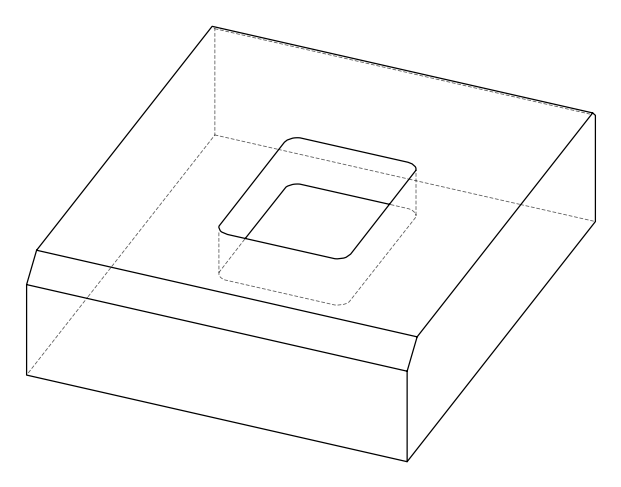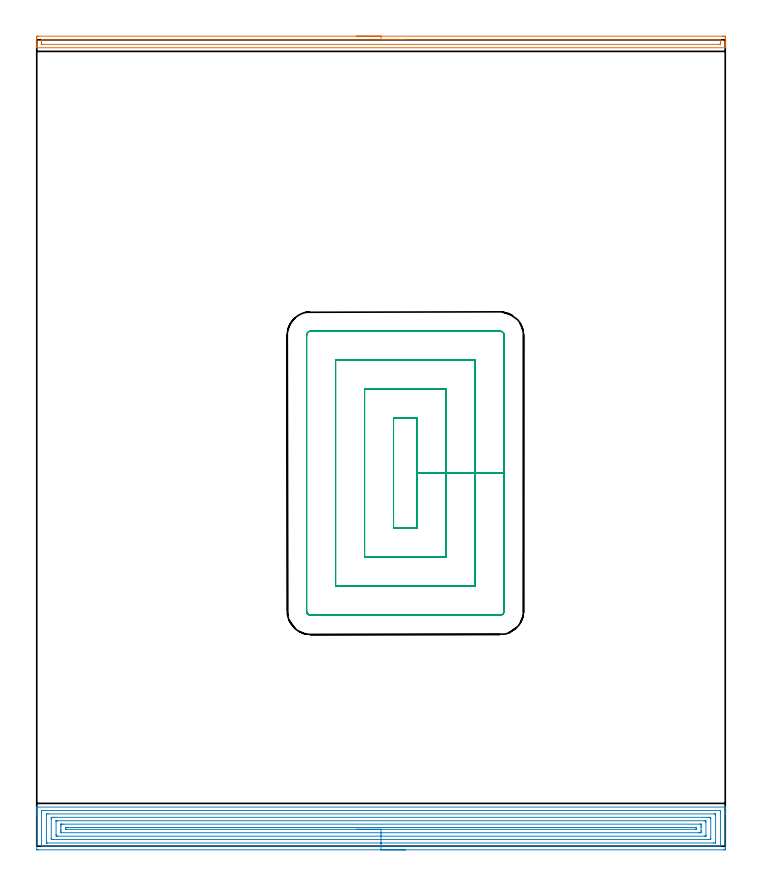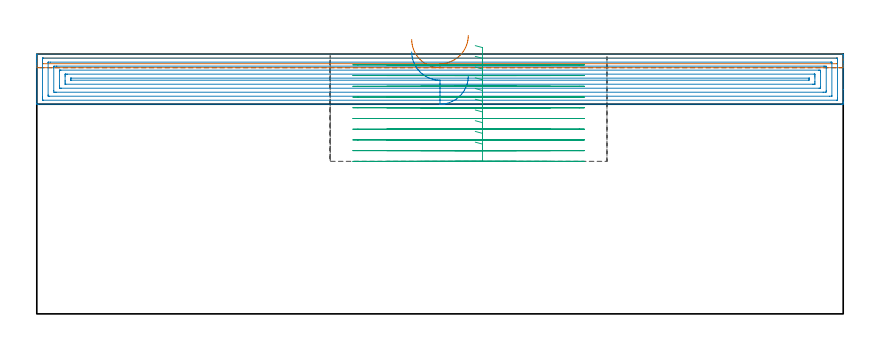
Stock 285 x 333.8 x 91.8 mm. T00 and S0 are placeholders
(PLAN: 3 operations, 1 tool changes, 43.1 min)
(1 AREA_MILL | FG_CHAMFER_SURFACE | UGT0205_001 | 4.74 min | 3288 mm3)
(2 AREA_MILL_1 | FG_CHAMFER_SURFACE_1 | UGT0205_001 | 16.19 min | 44646 mm3)
(3 MILL_RECTANGULAR_POCKET | POCKET_RECTANGULAR_STRAIGHT | NXT0201_012 | Follow Part, ap 4, ae 75% | 22.16 min | 492178 mm3)
(TOOL UGT0205_001 | Chamfer Mill 20 x 3 x 45 deg. | D20 FL50 Z2)
(TOOL NXT0201_012 | ENDMILL 16mm [2P460-1600-NA 1630] | D16 FL38 Z6)
(OP 1 AREA_MILL)
G17 G21 G94 G90
T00 M6
G54
G17 G0 G90 X132.5 Y335.3 S1061 M3
G43 Z101.8 H0
Z97.
G94 G1 X132.538 Z96.128 F250.
X132.652 Z95.264
X132.841 Z94.412
X133.103 Z93.58
X133.437 Z92.774
X133.84 Z92.
X134.309 Z91.264
X134.84 Z90.572
X135.429 Z89.929
X136.072 Z89.34
X136.764 Z88.809
X137.5 Z88.34
X138.274 Z87.937
X139.08 Z87.603
X139.912 Z87.341
X140.764 Z87.152
X141.628 Z87.038
X142.5 Z87.
X283.782
X284.395 Y335.297 Z87.003
X284.993 Y335.291 Z87.005
X284.996 Y335.288 Z87.008
X285. Y334.686 Z87.609
Y334.399 Z87.897
Y333.793 Z88.501
Y333.218 Z89.079
Y332.9 Z89.396
Y332.325 Z89.972
Y332.007 Z90.288
Y331.371 Z90.928
Y330.937 Z91.362
Y330.559 Z91.732
X284.99 Y330.503 Z91.788
X284.841 Y330.5 Z91.8
X0.159
X0.008 Y330.503 Z91.788
X0.007 Y330.508 Z91.783
X0.004 Y330.558 Z91.733
X0. Y330.937 Z91.362
Y331.371 Z90.928
Y332.007 Z90.288
Y333.218 Z89.079
Y333.793 Z88.501
Y334.399 Z87.897
X0.001 Y334.686 Z87.609
X0.004 Y335.288 Z87.008
X0.007 Y335.291 Z87.005
X0.605 Y335.3 Z87.
X142.5
Y333.886 Z88.414
X282.61 Y333.885 Z88.415
X282.703 Y333.884 Z88.416
X282.887 Y333.88 Z88.42
X282.991 Y333.876 Z88.424
X282.994 Y333.848 Z88.452
X282.996 Y333.793 Z88.507
X283. Y333.403 Z88.897
Y332.9 Z89.4
Y332.51 Z89.79
X282.997 Y332.007 Z90.293
X282.994 Y331.959 Z90.341
X282.99 Y331.937 Z90.363
X282.975 Y331.921 Z90.379
X282.795 Y331.917 Z90.383
X282.702 Y331.915 Z90.385
X2.39
X2.297 Y331.916 Z90.384
X2.112 Y331.92 Z90.38
X2.009 Y331.924 Z90.376
X2.006 Y331.952 Z90.348
X2.004 Y332.007 Z90.293
X2.001 Y332.397 Z89.903
X2. Y332.9 Z89.4
Y333.29 Z89.01
X2.003 Y333.793 Z88.507
X2.006 Y333.841 Z88.459
X2.01 Y333.863 Z88.437
X2.025 Y333.879 Z88.421
X2.205 Y333.883 Z88.417
X2.298 Y333.885 Z88.415
X142.5 Y333.886 Z88.414
X143.372 Z88.452
X144.237 Z88.566
X145.088 Z88.755
X145.92 Z89.017
X146.726 Z89.351
X147.5 Z89.754
X148.236 Z90.223
X148.928 Z90.754
X149.571 Z91.343
X150.16 Z91.986
X150.692 Z92.679
X151.16 Z93.414
X151.563 Z94.188
X151.897 Z94.994
X152.159 Z95.826
X152.348 Z96.678
X152.462 Z97.543
X152.5 Z98.414
G0 Z101.8
M5
M2
(OP 2 AREA_MILL_1)
G17 G21 G94 G90
T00 M6
G54
G17 G0 G90 X152.5 Y-1.5 S1061 M3
G43 Z101.8 H0
Z84.1
G94 G1 X152.462 Z83.228 F250.
X152.348 Z82.364
X152.159 Z81.512
X151.897 Z80.68
X151.563 Z79.874
X151.16 Z79.1
X150.692 Z78.364
X150.16 Z77.672
X149.571 Z77.029
X148.928 Z76.44
X148.236 Z75.908
X147.5 Z75.44
X146.726 Z75.037
X145.92 Z74.703
X145.088 Z74.441
X144.236 Z74.252
X143.372 Z74.138
X142.5 Z74.1
X0.605
X0.18 Y-1.496 Z74.102
X0.01 Y-1.492 Z74.106
X0. Y-1.318 Z74.279
Y12.488 Z88.083
Y13.086 Z88.68
Y13.655 Z89.252
Y13.969 Z89.565
Y14.537 Z90.133
Y14.851 Z90.446
Y15.479 Z91.079
Y15.868 Z91.468
X0.006 Y16.191 Z91.782
X0.008 Y16.197 Z91.788
X0.159 Y16.2 Z91.8
X284.841
X284.992 Y16.197 Z91.788
X284.994 Y16.191 Z91.782
X285. Y15.868 Z91.467
Y15.48 Z91.079
Y14.851 Z90.446
Y13.655 Z89.252
Y13.086 Z88.68
Y3.663 Z79.26
Y-0.75 Z74.848
X284.997 Y-1.034 Z74.563
X284.991 Y-1.492 Z74.106
X284.862 Y-1.496 Z74.102
X284.395 Y-1.5 Z74.1
X142.5
Y-0.086 Z75.514
X2.39 Y-0.085 Z75.515
X2.322
X2.017 Y-0.079 Z75.521
X2.01 Y0.02 Z75.62
X2.003 Y0.232 Z75.832
X2.001 Y0.731 Z76.331
X2. Y1.117 Z76.717
Y13.969 Z89.569
X2.002 Y14.353 Z89.953
X2.01 Y14.739 Z90.339
X2.012 Y14.78 Z90.38
X2.03 Y14.781 Z90.381
X2.08 Y14.784 Z90.384
X2.183 Y14.785 Z90.385
X2.39 Y14.786 Z90.386
X282.61 Y14.785 Z90.385
X282.678
X282.983 Y14.779 Z90.379
X282.99 Y14.68 Z90.28
X282.997 Y14.468 Z90.068
X282.999 Y13.969 Z89.569
X283. Y13.583 Z89.183
Y0.731 Z76.331
X282.998 Y0.347 Z75.947
X282.99 Y-0.039 Z75.561
X282.988 Y-0.08 Z75.52
X282.97 Y-0.081 Z75.519
X282.92 Y-0.084 Z75.516
X282.817 Y-0.085 Z75.515
X282.61 Y-0.086 Z75.514
X142.5
Y1.328 Z76.928
X4.463 Y1.329 Z76.929
X4.175 Y1.33 Z76.93
X4.079 Y1.332 Z76.932
X4.012 Y1.335 Z76.935
X4.007 Y1.441 Z77.041
X4.002 Y1.614 Z77.214
X4. Y1.786 Z77.386
X4.001 Y13.258 Z88.858
X4.005 Y13.316 Z88.916
X4.01 Y13.358 Z88.958
X4.033 Y13.364 Z88.964
X4.175 Y13.367 Z88.967
X4.779 Y13.371 Z88.971
X280.537
X280.825 Y13.37 Z88.97
X280.921 Y13.368 Z88.968
X280.988 Y13.365 Z88.965
X280.993 Y13.259 Z88.859
X280.998 Y13.086 Z88.686
X281. Y12.914 Z88.514
X280.999 Y1.442 Z77.042
X280.995 Y1.384 Z76.984
X280.99 Y1.342 Z76.942
X280.967 Y1.335 Z76.935
X280.825 Y1.333 Z76.933
X280.221 Y1.329 Z76.929
X142.5 Y1.328 Z76.928
Y2.743 Z78.343
X6.852
X6.601 Y2.745 Z78.345
X6.115 Y2.75 Z78.35
X6.01 Y2.761 Z78.361
X6. Y3.379 Z78.979
Y11.321 Z86.921
X6.006 Y11.742 Z87.342
X6.01 Y11.946 Z87.546
X6.216 Y11.95 Z87.55
X6.852 Y11.956 Z87.556
X7.102 Y11.957 Z87.557
X278.148 Y11.956 Z87.556
X278.399 Y11.955 Z87.555
X278.885 Y11.95 Z87.55
X278.99 Y11.939 Z87.539
X279. Y11.321 Z86.921
Y3.379 Z78.979
X278.994 Y2.958 Z78.558
X278.99 Y2.754 Z78.354
X278.784 Y2.75 Z78.35
X278.148 Y2.744 Z78.344
X277.898 Y2.743 Z78.343
X142.5
Y4.157 Z79.757
X8.637
X8.531 Y4.159 Z79.759
X8.321 Y4.164 Z79.764
X8.01 Y4.178 Z79.778
X8.007 Y4.261 Z79.861
X8.001 Y4.89 Z80.49
X8. Y10.186 Z85.786
X8.003 Y10.439 Z86.039
X8.007 Y10.517 Z86.117
X8.009 Y10.531 Z86.131
X8.075 Y10.536 Z86.136
X8.215 Y10.54 Z86.14
X8.426 Y10.543 Z86.143
X8.531
X276.363
X276.469 Y10.541 Z86.141
X276.679 Y10.536 Z86.136
X276.99 Y10.522 Z86.122
X276.992 Y10.439 Z86.039
X276.999 Y9.81 Z85.41
X277. Y4.514 Z80.114
X276.997 Y4.261 Z79.861
X276.993 Y4.183 Z79.783
X276.991 Y4.169 Z79.769
X276.925 Y4.164 Z79.764
X276.785 Y4.16 Z79.76
X276.574 Y4.157 Z79.757
X276.469
X142.5
Y5.571 Z81.171
X10.268
X10.146 Y5.573 Z81.173
X10.064 Y5.575 Z81.175
X10.02 Y5.578 Z81.178
X10.01 Y5.586 Z81.186
X10.008 Y5.61 Z81.21
X10.002 Y6.026 Z81.626
X10. Y6.443 Z82.043
Y6.909 Z82.509
Y8.208 Z83.808
X10.001 Y8.674 Z84.274
X10.005 Y9.086 Z84.686
X10.009 Y9.115 Z84.715
X10.023 Y9.122 Z84.722
X10.077 Y9.125 Z84.725
X10.192 Y9.127 Z84.727
X10.422 Y9.128 Z84.728
X10.854 Y9.129 Z84.729
X274.732
X274.854 Y9.127 Z84.727
X274.936 Y9.125 Z84.725
X274.98 Y9.122 Z84.722
X274.99 Y9.114 Z84.714
X274.992 Y9.09 Z84.69
X274.998 Y8.674 Z84.274
X275. Y8.257 Z83.857
Y7.791 Z83.391
Y6.492 Z82.092
X274.999 Y6.026 Z81.626
X274.995 Y5.614 Z81.214
X274.991 Y5.585 Z81.185
X274.977 Y5.578 Z81.178
X274.923 Y5.575 Z81.175
X274.808 Y5.573 Z81.173
X274.578 Y5.571 Z81.171
X274.146
X142.5
Y6.985 Z82.585
X12.128 Y6.986 Z82.586
X12.029 Y6.99 Z82.59
X12.011 Y6.992 Z82.592
X12.006 Y7.003 Z82.603
X12.002 Y7.019 Z82.619
X12.001 Y7.206 Z82.806
X12.01 Y7.639 Z83.239
X12.014 Y7.71 Z83.31
X12.019 Y7.711 Z83.311
X12.042 Y7.713 Z83.313
X12.092 Y7.714 Z83.314
X12.192 Y7.715 Z83.315
X272.872 Y7.714 Z83.314
X272.971 Y7.71 Z83.31
X272.989 Y7.708 Z83.308
X272.994 Y7.697 Z83.297
X272.998 Y7.681 Z83.281
X273. Y7.663 Z83.263
Y7.587 Z83.187
X272.994 Y7.248 Z82.848
X272.99 Y7.146 Z82.746
X272.969 Y6.992 Z82.592
X272.793 Y6.987 Z82.587
X272.716 Y6.986 Z82.586
X142.5 Y6.985 Z82.585
X141.628 Z82.623
X140.764 Z82.737
X139.912 Z82.926
X139.08 Z83.188
X138.274 Z83.522
X137.5 Z83.925
X136.764 Z84.394
X136.072 Z84.925
X135.429 Z85.514
X134.84 Z86.157
X134.308 Z86.85
X133.84 Z87.585
X133.437 Z88.359
X133.103 Z89.165
X132.841 Z89.997
X132.652 Z90.849
X132.538 Z91.714
X132.5 Z92.585
G0 Z101.8
M5
M2
(OP 3 MILL_RECTANGULAR_POCKET)
G17 G21 G94 G90
T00 M6
G54
G17 G0 G90 X154.959 Y131.6 S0 M3
G43 Z101.8 H1
Z94.8
G94 G1 X157.5 Z94.119 F250.
Y154.4 Z88.01
Y177.2 F500.
X147.7
Y131.6
X157.5
Y154.4
X169.5
Y189.2
X135.7
Y119.6
X169.5
Y154.4
X181.5
Y201.2
X123.7
Y107.6
X181.5
Y154.4
X193.5
Y211.4
G3 X191.7 Y213.2 R1.8
G1 X113.5
G3 X111.7 Y211.4 R1.8
G1 Y97.4
G3 X113.5 Y95.6 R1.8
G1 X191.7
G3 X193.5 Y97.4 R1.8
G1 Y154.4
Y155.4
G0 X154.959 Y131.6 Z91.01
G1 X157.5 Z90.329 F250.
Y154.4 Z84.22
Y177.2 F500.
X147.7
Y131.6
X157.5
Y154.4
X169.5
Y189.2
X135.7
Y119.6
X169.5
Y154.4
X181.5
Y201.2
X123.7
Y107.6
X181.5
Y154.4
X193.5
Y211.4
G3 X191.7 Y213.2 R1.8
G1 X113.5
G3 X111.7 Y211.4 R1.8
G1 Y97.4
G3 X113.5 Y95.6 R1.8
G1 X191.7
G3 X193.5 Y97.4 R1.8
G1 Y154.4
Y155.4
G0 X154.959 Y131.6 Z87.22
G1 X157.5 Z86.539 F250.
Y154.4 Z80.43
Y177.2 F500.
X147.7
Y131.6
X157.5
Y154.4
X169.5
Y189.2
X135.7
Y119.6
X169.5
Y154.4
X181.5
Y201.2
X123.7
Y107.6
X181.5
Y154.4
X193.5
Y211.4
G3 X191.7 Y213.2 R1.8
G1 X113.5
G3 X111.7 Y211.4 R1.8
G1 Y97.4
G3 X113.5 Y95.6 R1.8
G1 X191.7
G3 X193.5 Y97.4 R1.8
G1 Y154.4
Y155.4
G0 X154.959 Y131.6 Z83.43
G1 X157.5 Z82.749 F250.
Y154.4 Z76.64
Y177.2 F500.
X147.7
Y131.6
X157.5
Y154.4
X169.5
Y189.2
X135.7
Y119.6
X169.5
Y154.4
X181.5
Y201.2
X123.7
Y107.6
X181.5
Y154.4
X193.5
Y211.4
G3 X191.7 Y213.2 R1.8
G1 X113.5
G3 X111.7 Y211.4 R1.8
G1 Y97.4
G3 X113.5 Y95.6 R1.8
G1 X191.7
G3 X193.5 Y97.4 R1.8
G1 Y154.4
Y155.4
G0 X154.959 Y131.6 Z79.64
G1 X157.5 Z78.959 F250.
Y154.4 Z72.85
Y177.2 F500.
X147.7
Y131.6
X157.5
Y154.4
X169.5
Y189.2
X135.7
Y119.6
X169.5
Y154.4
X181.5
Y201.2
X123.7
Y107.6
X181.5
Y154.4
X193.5
Y211.4
G3 X191.7 Y213.2 R1.8
G1 X113.5
G3 X111.7 Y211.4 R1.8
G1 Y97.4
G3 X113.5 Y95.6 R1.8
G1 X191.7
G3 X193.5 Y97.4 R1.8
G1 Y154.4
Y155.4
G0 X154.959 Y131.6 Z75.85
G1 X157.5 Z75.169 F250.
Y154.4 Z69.06
Y177.2 F500.
X147.7
Y131.6
X157.5
Y154.4
X169.5
Y189.2
X135.7
Y119.6
X169.5
Y154.4
X181.5
Y201.2
X123.7
Y107.6
X181.5
Y154.4
X193.5
Y211.4
G3 X191.7 Y213.2 R1.8
G1 X113.5
G3 X111.7 Y211.4 R1.8
G1 Y97.4
G3 X113.5 Y95.6 R1.8
G1 X191.7
G3 X193.5 Y97.4 R1.8
G1 Y154.4
Y155.4
G0 X154.959 Y131.6 Z72.06
G1 X157.5 Z71.379 F250.
Y154.4 Z65.27
Y177.2 F500.
X147.7
Y131.6
X157.5
Y154.4
X169.5
Y189.2
X135.7
Y119.6
X169.5
Y154.4
X181.5
Y201.2
X123.7
Y107.6
X181.5
Y154.4
X193.5
Y211.4
G3 X191.7 Y213.2 R1.8
G1 X113.5
G3 X111.7 Y211.4 R1.8
G1 Y97.4
G3 X113.5 Y95.6 R1.8
G1 X191.7
G3 X193.5 Y97.4 R1.8
G1 Y154.4
Y155.4
G0 X154.959 Y131.6 Z68.27
G1 X157.5 Z67.589 F250.
Y154.4 Z61.48
Y177.2 F500.
X147.7
Y131.6
X157.5
Y154.4
X169.5
Y189.2
X135.7
Y119.6
X169.5
Y154.4
X181.5
Y201.2
X123.7
Y107.6
X181.5
Y154.4
X193.5
Y211.4
G3 X191.7 Y213.2 R1.8
G1 X113.5
G3 X111.7 Y211.4 R1.8
G1 Y97.4
G3 X113.5 Y95.6 R1.8
G1 X191.7
G3 X193.5 Y97.4 R1.8
G1 Y154.4
Y155.4
G0 X154.959 Y131.6 Z64.48
G1 X157.5 Z63.799 F250.
Y154.4 Z57.69
Y177.2 F500.
X147.7
Y131.6
X157.5
Y154.4
X169.5
Y189.2
X135.7
Y119.6
X169.5
Y154.4
X181.5
Y201.2
X123.7
Y107.6
X181.5
Y154.4
X193.5
Y211.4
G3 X191.7 Y213.2 R1.8
G1 X113.5
G3 X111.7 Y211.4 R1.8
G1 Y97.4
G3 X113.5 Y95.6 R1.8
G1 X191.7
G3 X193.5 Y97.4 R1.8
G1 Y154.4
Y155.4
G0 X154.959 Y131.6 Z60.69
G1 X157.5 Z60.009 F250.
Y154.4 Z53.9
Y177.2 F500.
X147.7
Y131.6
X157.5
Y154.4
X169.5
Y189.2
X135.7
Y119.6
X169.5
Y154.4
X181.5
Y201.2
X123.7
Y107.6
X181.5
Y154.4
X193.5
Y211.4
G3 X191.7 Y213.2 R1.8
G1 X113.5
G3 X111.7 Y211.4 R1.8
G1 Y97.4
G3 X113.5 Y95.6 R1.8
G1 X191.7
G3 X193.5 Y97.4 R1.8
G1 Y154.4
Y155.4
G0 Z101.8
M5
M2
